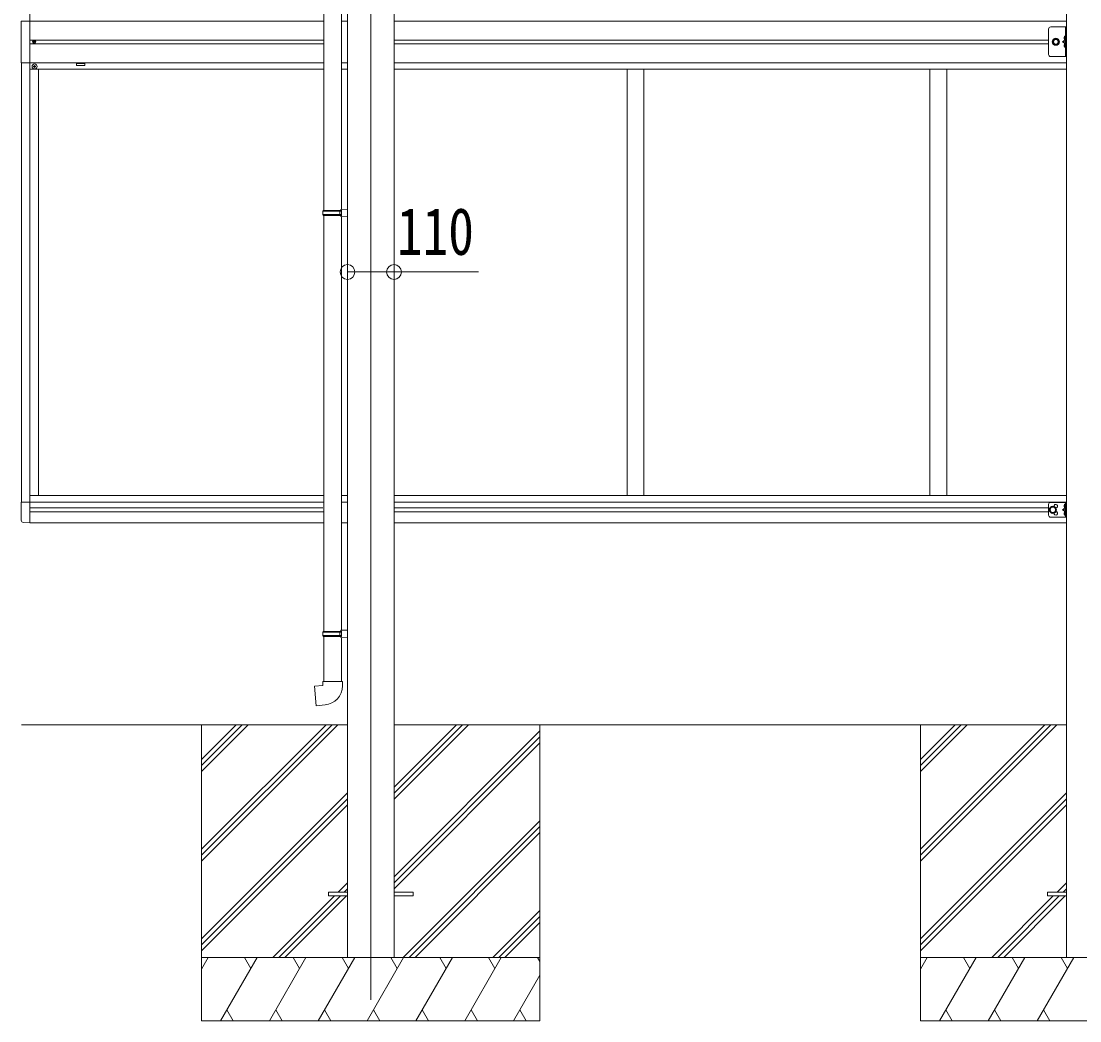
# Model space of a CAD drawing. Units: millimetres at full size; details may follow other scales. Extents: x -9783 to 9892, y -6828 to 6752.
# Drawn here: x -2976 to -472, y -1684 to 680 of the extents above; entities that cross this region are included whole.
import ezdxf
from ezdxf.enums import TextEntityAlignment as Align

# ---------------------------------------------------------------- set-up
doc = ezdxf.new("R2010")
doc.units = ezdxf.units.MM
doc.header["$LTSCALE"] = 35
doc.header["$PDMODE"] = 32
doc.header["$PDSIZE"] = 35
for name, color, linetype, lineweight in [('0-0_0', 7, 'Continuous', 9), ('0-1_本体', 4, 'Continuous', 9), ('0-2_部品', 7, 'Continuous', 9), ('0-8_PARTS2', 2, 'Continuous', 9), ('0-A_寸法', 6, 'Continuous', 9), ('1-1_GLASS', 4, 'Continuous', 9), ('1-2_GLASS_SEAL', 7, 'Continuous', 9)]:
    doc.layers.add(name, color=color, linetype=linetype, lineweight=lineweight)
doc.styles.add('ＭＳ ゴシック', font='')
doc.styles.get('ＭＳ ゴシック').set_extended_font_data('MS Gothic')

msp = doc.modelspace()

# ---------------------------------------------------------------- linework, layer by layer
at = {"layer": '0-0_0'}
for p, q in [((-2974.99, -983.8), (-2203.99, -983.8)), ((-2548.99, -1065.85), (-2466.95, -983.8)), ((-2548.99, -1079.99), (-2452.8, -983.8)), ((-2548.99, -1094.13), (-2438.66, -983.8)), ((-2548.99, -1306.26), (-2226.53, -983.8)), ((-2548.99, -1292.12), (-2240.67, -983.8)), ((-2548.99, -1277.98), (-2254.81, -983.8)), ((-2548.99, -983.8), (-2548.99, -1683.8)), ((-2093.99, -1131.35), (-1946.45, -983.8)), ((-2093.99, -1145.49), (-1932.3, -983.8)), ((-2093.99, -1159.63), (-1918.16, -983.8)), ((-2093.99, -983.8), (-503.99, -983.8)), ((-2093.99, -1343.48), (-1748.99, -998.48)), ((-1748.99, -983.8), (-1748.99, -1683.8)), ((-848.99, -1065.85), (-766.95, -983.8)), ((-848.99, -1079.99), (-752.8, -983.8)), ((-848.99, -1094.13), (-738.66, -983.8)), ((-848.99, -1306.26), (-526.53, -983.8)), ((-848.99, -1292.12), (-540.67, -983.8)), ((-848.99, -1277.98), (-554.81, -983.8)), ((-848.99, -983.8), (-848.99, -1683.8)), ((-2093.99, -1357.62), (-1748.99, -1012.62)), ((-2093.99, -1371.76), (-1748.99, -1026.77)), ((-2548.99, -1490.11), (-2203.99, -1145.11)), ((-848.99, -1490.11), (-503.99, -1145.11)), ((-2548.99, -1504.25), (-2203.99, -1159.26)), ((-2548.99, -1518.4), (-2203.99, -1173.4)), ((-848.99, -1504.25), (-503.99, -1159.26)), ((-848.99, -1518.4), (-503.99, -1173.4)), ((-2072.19, -1533.8), (-1748.99, -1210.61)), ((-2058.04, -1533.8), (-1748.99, -1224.75)), ((-2043.9, -1533.8), (-1748.99, -1238.9)), ((-2226.05, -1379.3), (-2203.99, -1357.24)), ((-2211.91, -1379.3), (-2203.99, -1371.39)), ((-526.05, -1379.3), (-503.99, -1357.24)), ((-511.91, -1379.3), (-503.99, -1371.39)), ((-2380.55, -1533.8), (-2235.05, -1388.3)), ((-2366.41, -1533.8), (-2220.91, -1388.3)), ((-2352.27, -1533.8), (-2206.77, -1388.3)), ((-680.55, -1533.8), (-535.05, -1388.3)), ((-666.41, -1533.8), (-520.91, -1388.3)), ((-652.27, -1533.8), (-506.77, -1388.3)), ((-1860.05, -1533.8), (-1748.99, -1422.74)), ((-1845.91, -1533.8), (-1748.99, -1436.89)), ((-1831.77, -1533.8), (-1748.99, -1451.03)), ((-2548.99, -1561.3), (-2533.11, -1533.8)), ((-1748.99, -1533.8), (-2548.99, -1533.8)), ((-2504.25, -1683.8), (-2417.64, -1533.8)), ((-2432.64, -1559.78), (-2447.65, -1533.8)), ((-2388.78, -1683.8), (-2302.17, -1533.8)), ((-2317.18, -1559.78), (-2332.18, -1533.8)), ((-2273.31, -1683.8), (-2186.7, -1533.8)), ((-2201.71, -1559.78), (-2216.71, -1533.8)), ((-2157.84, -1683.8), (-2071.23, -1533.8)), ((-2086.23, -1559.78), (-2101.24, -1533.8)), ((-2042.37, -1683.8), (-1955.76, -1533.8)), ((-1970.76, -1559.78), (-1985.76, -1533.8)), ((-1926.9, -1683.8), (-1840.29, -1533.8)), ((-1870.29, -1533.8), (-1855.29, -1559.78)), ((-1754.82, -1533.8), (-1748.99, -1543.9)), ((-848.99, -1561.3), (-833.11, -1533.8)), ((-48.99, -1533.8), (-848.99, -1533.8)), ((-804.25, -1683.8), (-717.64, -1533.8)), ((-732.64, -1559.78), (-747.65, -1533.8)), ((-688.78, -1683.8), (-602.17, -1533.8)), ((-617.18, -1559.78), (-632.18, -1533.8)), ((-573.31, -1683.8), (-486.7, -1533.8)), ((-501.71, -1559.78), (-516.71, -1533.8)), ((-1811.43, -1683.8), (-1748.99, -1575.66)), ((-2489.25, -1657.82), (-2474.25, -1683.8)), ((-2373.78, -1657.82), (-2358.78, -1683.8)), ((-2258.31, -1657.82), (-2243.31, -1683.8)), ((-2142.84, -1657.82), (-2127.84, -1683.8)), ((-2027.37, -1657.82), (-2012.37, -1683.8)), ((-1911.9, -1657.82), (-1896.9, -1683.8)), ((-1796.43, -1657.82), (-1781.43, -1683.8)), ((-789.25, -1657.82), (-774.25, -1683.8)), ((-673.78, -1657.82), (-658.78, -1683.8)), ((-558.31, -1657.82), (-543.31, -1683.8)), ((-2548.99, -1683.8), (-1748.99, -1683.8)), ((-848.99, -1683.8), (-48.99, -1683.8))]:
    msp.add_line(p, q, dxfattribs=at)
at = {"layer": '0-1_本体'}
for p, q in [((-2203.99, 1646.2), (-2203.99, -1533.79)), ((-2093.99, 1646.2), (-2093.99, -1533.79)), ((-503.99, 1646.2), (-503.99, -1533.79))]:
    msp.add_line(p, q, dxfattribs=at)
at = {"layer": '0-2_部品'}
for p, q in [((-2259.99, 1326.29), (-2259.99, 232.1)), ((-2217.99, 1323.73), (-2217.99, 234.66)), ((-2261.99, 230.1), (-2260.99, 232.1)), ((-2261.99, 230.1), (-2261.99, 222.1)), ((-2261.99, 230.1), (-2217.99, 230.1)), ((-2260.99, 232.1), (-2217.99, 232.1)), ((-2222.47, 230.1), (-2222.9, 232.1)), ((-2222.47, 230.1), (-2222.47, 222.1)), ((-2219.99, 234.6), (-2203.99, 235.07)), ((-2219.99, 232.6), (-2219.99, 234.6)), ((-2219.99, 232.6), (-2217.99, 232.6)), ((-2217.99, 219.6), (-2217.99, 232.6)), ((-2203.99, 235.07), (-2203.99, 217.13)), ((-2261.99, 222.1), (-2260.99, 220.1)), ((-2261.99, 222.1), (-2217.99, 222.1)), ((-2260.99, 220.1), (-2217.99, 220.1)), ((-2259.99, 220.1), (-2259.99, -763.06)), ((-2222.47, 222.1), (-2222.9, 220.1)), ((-2219.99, 217.6), (-2219.99, 219.6)), ((-2219.99, 219.6), (-2217.99, 219.6)), ((-2219.99, 217.6), (-2203.99, 217.13)), ((-2217.99, 217.54), (-2217.99, -760.5)), ((-2261.99, -765.06), (-2260.99, -763.06)), ((-2261.99, -765.06), (-2261.99, -773.06)), ((-2261.99, -765.06), (-2217.99, -765.06)), ((-2261.99, -773.06), (-2260.99, -775.06)), ((-2261.99, -773.06), (-2217.99, -773.06)), ((-2260.99, -763.06), (-2217.99, -763.06)), ((-2260.99, -775.06), (-2217.99, -775.06)), ((-2259.99, -775.06), (-2259.99, -881.2)), ((-2222.47, -765.06), (-2222.9, -763.06)), ((-2222.47, -773.06), (-2222.9, -775.06)), ((-2222.47, -765.06), (-2222.47, -773.06)), ((-2219.99, -760.56), (-2203.99, -760.09)), ((-2219.99, -762.56), (-2219.99, -760.56)), ((-2219.99, -762.56), (-2217.99, -762.56)), ((-2219.99, -777.56), (-2219.99, -775.56)), ((-2219.99, -775.56), (-2217.99, -775.56)), ((-2217.99, -775.56), (-2217.99, -762.56)), ((-2203.99, -760.09), (-2203.99, -778.03)), ((-2219.99, -777.56), (-2203.99, -778.03)), ((-2217.99, -777.62), (-2217.99, -881.2)), ((-2281.92, -892.94), (-2261.99, -891.2)), ((-2277.91, -938.77), (-2281.92, -892.94)), ((-2215.99, -881.2), (-2215.99, -892.12)), ((-2257.07, -936.95), (-2277.91, -938.77))]:
    msp.add_line(p, q, dxfattribs=at)
at = {"layer": '0-2_部品', "color": 4}
for p, q in [((-2203.99, -1379.3), (-2248.99, -1379.3)), ((-2248.99, -1379.3), (-2248.99, -1388.3)), ((-2203.99, -1388.3), (-2248.99, -1388.3)), ((-2048.99, -1379.3), (-2093.99, -1379.3)), ((-2048.99, -1388.3), (-2093.99, -1388.3)), ((-2048.99, -1379.3), (-2048.99, -1388.3)), ((-503.99, -1379.3), (-548.99, -1379.3)), ((-548.99, -1379.3), (-548.99, -1388.3)), ((-503.99, -1388.3), (-548.99, -1388.3))]:
    msp.add_line(p, q, dxfattribs=at)
at = {"layer": '0-2_部品'}
msp.add_lwpolyline([(-2261.99, -891.2), (-2261.99, -881.2), (-2215.99, -881.2)], dxfattribs=at)
msp.add_arc((-2260.99, -892.12), 45, 275, 0, dxfattribs=at)
at = {"layer": '0-8_PARTS2'}
msp.add_line((-2148.99, 1612.34), (-2148.99, -1633.8), dxfattribs=at)
at = {"layer": '0-A_寸法'}
for p, q in [((-2203.99, 86.59), (-2093.99, 86.59)), ((-2093.99, 86.59), (-1893.99, 86.59))]:
    msp.add_line(p, q, dxfattribs=at)
for p in [(-2203.99, 86.59), (-2093.99, 86.59)]:
    msp.add_point(p, dxfattribs=at)
at = {"layer": '1-1_GLASS'}
for p, q in [((-2954.99, 1567.61), (-2954.99, 630.41)), ((-2954.99, 679.41), (-2259.99, 679.41)), ((-2217.99, 679.41), (-2203.99, 679.41)), ((-2093.99, 679.41), (-503.99, 679.41)), ((-2954.99, 634.91), (-2259.99, 634.91)), ((-2954.99, 630.41), (-2954.99, -506.59)), ((-2259.99, 625.91), (-2954.99, 625.91)), ((-2093.99, 634.91), (-545.99, 634.91)), ((-545.99, 625.91), (-2093.99, 625.91)), ((-2974.99, 581.21), (-2974.99, -457.4)), ((-2954.99, 581.41), (-2259.99, 581.41)), ((-2844.99, 579.41), (-2844.99, 574.41)), ((-2824.99, 579.41), (-2844.99, 579.41)), ((-2824.99, 574.41), (-2824.99, 579.41)), ((-2217.99, 581.41), (-2203.99, 581.41)), ((-2093.99, 581.41), (-503.99, 581.41)), ((-2259.99, 565.91), (-2954.99, 565.91)), ((-2934.99, 565.41), (-2934.99, -442.09)), ((-2844.99, 574.41), (-2824.99, 574.41)), ((-2217.99, 565.91), (-2203.99, 565.91)), ((-2093.99, 565.91), (-503.99, 565.91)), ((-1542.99, 565.91), (-1542.99, -442.09)), ((-1502.99, 565.91), (-1502.99, -442.09)), ((-826.99, 565.91), (-826.99, -442.09)), ((-786.99, 565.91), (-786.99, -442.09)), ((-2954.99, -442.09), (-2259.99, -442.09)), ((-2217.99, -442.09), (-2203.99, -442.09)), ((-2093.99, -442.09), (-503.99, -442.09)), ((-2954.99, -457.59), (-2259.99, -457.59)), ((-2954.99, -471.09), (-2261.99, -471.09)), ((-2217.99, -457.59), (-2203.99, -457.59)), ((-2093.99, -457.59), (-503.99, -457.59)), ((-2093.99, -471.09), (-545.99, -471.09)), ((-2954.99, -480.09), (-2259.99, -480.09)), ((-2093.99, -480.09), (-545.99, -480.09)), ((-2954.99, -506.09), (-2259.99, -506.09)), ((-2217.99, -506.09), (-2203.99, -506.09)), ((-2093.99, -506.09), (-503.99, -506.09))]:
    msp.add_line(p, q, dxfattribs=at)
at = {"layer": '1-2_GLASS_SEAL'}
for p, q in [((-2975.69, 679.41), (-2975.69, 581.41)), ((-2954.99, 679.41), (-2975.69, 679.41)), ((-545.99, 600.91), (-545.99, 660.91)), ((-540.99, 665.91), (-503.99, 665.91)), ((-506.49, 665.91), (-506.49, 595.91)), ((-503.99, 595.91), (-503.99, 665.91)), ((-2946.22, 630.82), (-2947.04, 630.82)), ((-2947.04, 630.82), (-2947.04, 630)), ((-2947.04, 630), (-2946.22, 630)), ((-2945.4, 632.46), (-2945.4, 631.64)), ((-2944.58, 632.46), (-2945.4, 632.46)), ((-2945.4, 629.18), (-2945.4, 628.36)), ((-2945.4, 628.36), (-2944.58, 628.36)), ((-2944.58, 631.64), (-2944.58, 632.46)), ((-2944.58, 628.36), (-2944.58, 629.18)), ((-2942.94, 630.82), (-2943.76, 630.82)), ((-2943.76, 630), (-2942.94, 630)), ((-2942.94, 630), (-2942.94, 630.82)), ((-536.5, 630.91), (-532.75, 637.41)), ((-532.75, 624.41), (-536.5, 630.91)), ((-532.75, 637.41), (-525.24, 637.41)), ((-525.24, 637.41), (-521.49, 630.91)), ((-521.49, 630.91), (-525.24, 624.41)), ((-506.49, 635.91), (-513.49, 630.91)), ((-506.49, 625.91), (-513.49, 630.91)), ((-506.49, 630.91), (-513.49, 630.91)), ((-506.74, 641.09), (-508.97, 642.21)), ((-506.74, 638.72), (-508.97, 637.61)), ((-506.99, 643.91), (-507.8, 643.77)), ((-506.99, 635.91), (-507.8, 636.05)), ((-506.99, 625.91), (-507.8, 625.77)), ((-506.99, 643.91), (-506.49, 643.82)), ((-506.99, 635.91), (-506.99, 643.91)), ((-506.99, 635.91), (-506.49, 636)), ((-506.99, 625.91), (-506.49, 625.82)), ((-506.99, 617.91), (-506.99, 625.91)), ((-506.11, 639.91), (-506.74, 641.09)), ((-506.11, 639.91), (-506.74, 638.72)), ((-506.49, 643.82), (-506.49, 636)), ((-525.24, 624.41), (-532.75, 624.41)), ((-506.74, 623.09), (-508.97, 624.21)), ((-506.74, 620.72), (-508.97, 619.61)), ((-506.99, 617.91), (-507.8, 618.05)), ((-506.99, 617.91), (-506.49, 618)), ((-506.11, 621.91), (-506.74, 623.09)), ((-506.11, 621.91), (-506.74, 620.72)), ((-506.49, 625.82), (-506.49, 618)), ((-2975.69, 581.41), (-2954.99, 581.41)), ((-540.99, 595.91), (-503.99, 595.91)), ((-2945.49, 572.91), (-2946.49, 572.91)), ((-2946.49, 572.91), (-2946.49, 571.91)), ((-2946.49, 571.91), (-2945.49, 571.91)), ((-2944.49, 574.91), (-2944.49, 573.91)), ((-2943.49, 574.91), (-2944.49, 574.91)), ((-2944.49, 570.91), (-2944.49, 569.91)), ((-2944.49, 569.91), (-2943.49, 569.91)), ((-2943.49, 573.91), (-2943.49, 574.91)), ((-2943.49, 569.91), (-2943.49, 570.91)), ((-2941.49, 572.91), (-2942.49, 572.91)), ((-2942.49, 571.91), (-2941.49, 571.91)), ((-2941.49, 571.91), (-2941.49, 572.91)), ((-2975.49, -500.3), (-2975.49, -457.4)), ((-2954.99, -457.4), (-2975.49, -457.4)), ((-545.99, -463.09), (-545.99, -488.09)), ((-535.99, -468.09), (-542.49, -471.84)), ((-542.49, -471.84), (-542.49, -479.35)), ((-540.99, -458.09), (-503.99, -458.09)), ((-529.49, -471.84), (-535.99, -468.09)), ((-529.49, -479.35), (-529.49, -471.84)), ((-506.49, -470.59), (-513.49, -475.59)), ((-506.74, -465.41), (-508.97, -464.29)), ((-506.74, -467.78), (-508.97, -468.89)), ((-506.99, -462.59), (-507.8, -462.73)), ((-506.99, -470.59), (-507.8, -470.45)), ((-506.99, -462.59), (-506.49, -462.68)), ((-506.99, -470.59), (-506.99, -462.59)), ((-506.99, -470.59), (-506.49, -470.5)), ((-506.11, -466.59), (-506.74, -465.41)), ((-506.11, -466.59), (-506.74, -467.78)), ((-506.49, -458.09), (-506.49, -493.09)), ((-506.49, -462.68), (-506.49, -470.5)), ((-503.99, -458.09), (-503.99, -493.09)), ((-542.49, -479.35), (-535.99, -483.1)), ((-540.99, -493.09), (-503.99, -493.09)), ((-535.99, -483.1), (-529.49, -479.35)), ((-506.74, -483.41), (-508.97, -482.29)), ((-506.74, -485.78), (-508.97, -486.89)), ((-506.99, -480.59), (-507.8, -480.73)), ((-506.99, -488.59), (-507.8, -488.45)), ((-506.99, -480.59), (-506.49, -480.68)), ((-506.99, -488.59), (-506.99, -480.59)), ((-506.99, -488.59), (-506.49, -488.5)), ((-506.11, -484.59), (-506.74, -483.41)), ((-506.11, -484.59), (-506.74, -485.78)), ((-506.49, -480.68), (-506.49, -488.5)), ((-2954.99, -506.6), (-2970.28, -505.8))]:
    msp.add_line(p, q, dxfattribs=at)
msp.add_lwpolyline([(-506.49, -475.59), (-513.49, -475.59), (-506.49, -480.59)], dxfattribs=at)
for centre, radius in [((-2944.99, 630.41), 3.75), ((-528.99, 630.91), 8.5), ((-528.99, 630.91), 7.5), ((-528.99, 630.91), 6.5), ((-528.99, 630.91), 5.5), ((-2943.99, 572.41), 5.9), ((-535.99, -475.59), 8.5), ((-535.99, -475.59), 7.5), ((-535.99, -475.59), 6.5)]:
    msp.add_circle(centre, radius, dxfattribs=at)
for centre, radius, start, end in [((-540.99, 660.91), 5, 90, 180), ((-2946.22, 631.64), 0.82, 270, 0), ((-2946.22, 629.18), 0.82, 0, 90), ((-2943.76, 631.64), 0.82, 180, 270), ((-2943.76, 629.18), 0.82, 90, 180), ((-502.89, 639.91), 6.5, 147.94412, 212.05588), ((-507.64, 642.88), 0.9, 100, 147.94412), ((-507.64, 636.94), 0.9, 212.05588, 260), ((-540.99, 600.91), 5, 180, 270), ((-502.89, 621.91), 6.5, 147.94412, 212.05588), ((-507.64, 624.88), 0.9, 100, 147.94412), ((-507.64, 618.94), 0.9, 212.05588, 260), ((-2945.49, 573.91), 1, 270, 0), ((-2945.49, 570.91), 1, 0, 90), ((-2942.49, 573.91), 1, 180, 270), ((-2942.49, 570.91), 1, 90, 180), ((-540.99, -463.09), 5, 90, 180), ((-528.99, -467.09), 4.25, 274.76077, 186.29431), ((-502.89, -466.59), 6.5, 147.94412, 212.05588), ((-507.64, -463.62), 0.9, 100, 147.94412), ((-507.64, -469.56), 0.9, 212.05588, 260), ((-2969.99, -500.3), 5.5, 180, 267), ((-540.99, -488.09), 5, 180, 270), ((-528.99, -484.09), 4.25, 173.70569, 85.23923), ((-502.89, -484.59), 6.5, 147.94412, 212.05588), ((-507.64, -481.62), 0.9, 100, 147.94412), ((-507.64, -487.56), 0.9, 212.05588, 260)]:
    msp.add_arc(centre, radius, start, end, dxfattribs=at)

# ---------------------------------------------------------------- texts
at = {"layer": '0-A_寸法', "color": 7, "style": 'ＭＳ ゴシック', "width": 0.8}
msp.add_text('110', height=111.4, dxfattribs=at).set_placement((-2086.99, 93.59), align=Align.BOTTOM_LEFT)

doc.saveas('drawing.dxf')
